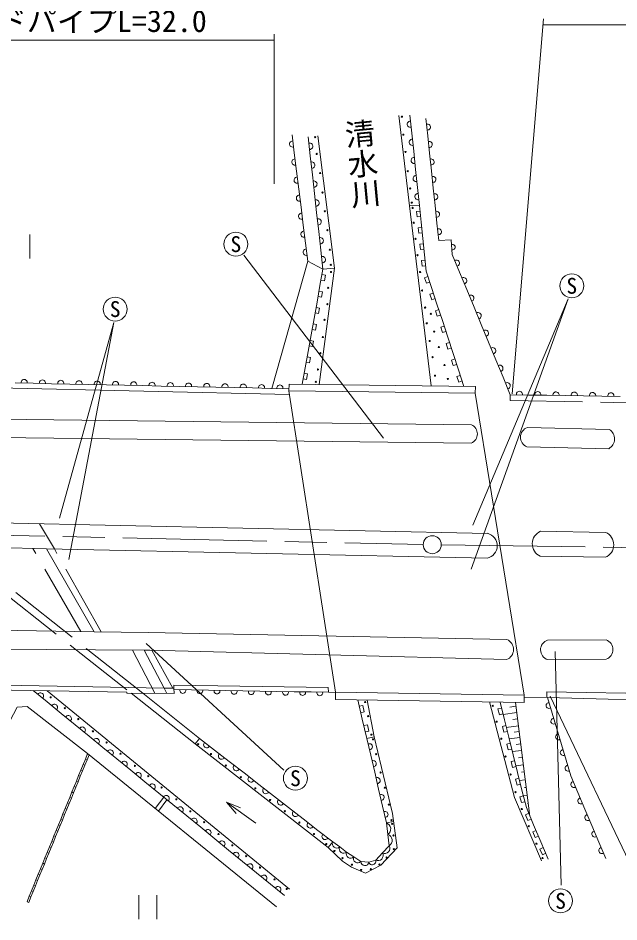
# Model space of a CAD drawing. Units: millimetres, scale not verified. Extents: x 40000 to 680000, y 20000 to 380000.
# Drawn here: x 339336 to 389366, y 265984 to 341294 of the extents above; entities that cross this region are included whole.
import ezdxf
from ezdxf.enums import TextEntityAlignment as Align

# ---------------------------------------------------------------- set-up
doc = ezdxf.new("R2010")
doc.units = ezdxf.units.MM
doc.header["$LTSCALE"] = 1000
doc.linetypes.add('CHAIN', pattern=[18.5, 12, -1.5, 3.5, -1.5])
doc.linetypes.add('DASHED', pattern=[7.5, 6, -1.5])
for name, color, linetype, lineweight in [('M-BGD', 7, 'Continuous', 13), ('M-BGD-EXST', 7, 'Continuous', 13), ('M-BMK', 2, 'CHAIN', 13), ('M-BMK-HTXT', 7, 'Continuous', 13), ('M-BMK-SRVR', 3, 'Continuous', 13), ('M-STR-HTXT', 7, 'Continuous', 13), ('M-STR-STR1', 1, 'Continuous', 13), ('M-STR-STRD', 7, 'Continuous', 13)]:
    doc.layers.add(name, color=color, linetype=linetype, lineweight=lineweight)
doc.styles.add('@ＭＳ ゴシック', font='')
doc.styles.add('ＭＳ ゴシック', font='')
doc.styles.get('@ＭＳ ゴシック').set_extended_font_data('@MS Gothic')
doc.styles.get('ＭＳ ゴシック').set_extended_font_data('MS Gothic')

msp = doc.modelspace()

# ---------------------------------------------------------------- linework, layer by layer
at = {"layer": 'M-BGD'}
for p, q in [((371962, 333209), (372122, 331701)), ((373452, 331484), (373299, 332938)), ((362145, 331558), (362333, 330054)), ((363663, 329822), (363487, 331396)), ((365670, 320468), (364295, 331485)), ((372122, 331701), (372281, 330193)), ((373605, 330030), (373452, 331484)), ((362333, 330054), (362521, 328551)), ((372281, 330193), (372440, 328684)), ((373758, 328576), (373605, 330030)), ((363840, 328247), (363663, 329822)), ((362521, 328551), (362710, 327047)), ((372440, 328684), (372599, 327176)), ((373911, 327122), (373758, 328576)), ((364016, 326673), (363840, 328247)), ((362710, 327047), (362898, 325544)), ((372599, 327176), (372759, 325668)), ((374065, 325668), (373911, 327122)), ((364193, 325098), (364016, 326673)), ((362898, 325544), (363086, 324040)), ((372759, 325668), (372899, 324303)), ((374218, 324214), (374065, 325668)), ((364370, 323524), (364193, 325098)), ((363086, 324040), (363274, 322537)), ((372899, 324303), (373039, 322938)), ((374371, 322760), (374218, 324214)), ((364546, 321949), (364370, 323524)), ((363274, 322537), (363462, 321033)), ((373039, 322938), (373179, 321573)), ((374371, 322760), (375396, 322815)), ((375490, 321585), (375396, 322815)), ((364723, 320375), (364546, 321949)), ((376095, 320126), (375490, 321585)), ((360472, 310439), (363462, 321033)), ((364723, 320375), (363462, 321033)), ((373179, 321573), (373319, 320208)), ((364399, 310765), (365670, 320468)), ((364475, 319005), (364723, 320375)), ((364723, 320375), (365670, 320468)), ((373319, 320208), (373767, 318837)), ((376699, 318667), (376095, 320126)), ((364227, 317634), (364475, 319005)), ((373767, 318837), (374216, 317465)), ((377303, 317208), (376699, 318667)), ((363979, 316264), (364227, 317634)), ((374216, 317465), (374665, 316093)), ((377907, 315749), (377303, 317208)), ((363731, 314894), (363979, 316264)), ((374665, 316093), (375113, 314721)), ((378511, 314290), (377907, 315749)), ((363483, 313524), (363731, 314894)), ((375113, 314721), (375562, 313349)), ((379115, 312831), (378511, 314290)), ((363235, 312154), (363483, 313524)), ((375562, 313349), (376011, 311977)), ((379719, 311371), (379115, 312831)), ((362987, 310783), (363235, 312154)), ((376011, 311977), (376459, 310605)), ((380323, 309912), (379719, 311371)), ((361935, 309939), (323749, 310782)), ((340605, 310863), (339084, 310895)), ((342125, 310830), (340605, 310863)), ((343645, 310798), (342125, 310830)), ((345166, 310765), (343645, 310798)), ((346686, 310733), (345166, 310765)), ((348206, 310701), (346686, 310733)), ((349727, 310668), (348206, 310701)), ((351247, 310636), (349727, 310668)), ((352767, 310603), (351247, 310636)), ((354288, 310571), (352767, 310603)), ((355808, 310539), (354288, 310571)), ((357328, 310506), (355808, 310539)), ((358849, 310474), (357328, 310506)), ((360369, 310441), (358849, 310474)), ((361889, 310409), (360369, 310441)), ((361895, 310798), (361887, 310248)), ((377413, 310593), (361895, 310798)), ((377406, 310043), (377413, 310593)), ((380323, 309912), (380323, 309428)), ((381846, 309887), (380323, 309912)), ((383368, 309862), (381846, 309887)), ((384890, 309837), (383368, 309862)), ((386413, 309812), (384890, 309837)), ((387935, 309787), (386413, 309812)), ((389458, 309762), (387935, 309787)), ((377085, 307416), (335458, 307906)), ((388557, 307021), (381749, 307179)), ((335439, 306366), (377067, 305877)), ((381712, 305569), (388520, 305411)), ((342355, 297069), (341128, 299166)), ((388302, 289488), (383432, 289459)), ((383442, 287839), (388312, 287868)), ((352316, 285453), (352321, 285027)), ((341753, 284310), (340591, 285260)), ((361945, 268721), (341754, 285241)), ((353765, 285316), (352318, 285342)), ((353765, 285316), (355191, 285291)), ((355191, 285291), (356616, 285266)), ((356616, 285266), (358042, 285242)), ((358042, 285242), (359467, 285217)), ((359467, 285217), (360893, 285192)), ((360893, 285192), (362318, 285167)), ((362318, 285167), (363744, 285142)), ((363744, 285142), (365170, 285117)), ((365762, 285120), (365753, 284510)), ((381481, 284263), (381490, 284873)), ((383407, 284687), (381488, 284700)), ((383374, 285155), (383367, 284687)), ((383407, 284687), (383800, 283379)), ((342916, 283361), (341753, 284310)), ((365753, 284510), (381481, 284263)), ((368000, 282881), (367621, 284481)), ((368400, 284469), (368991, 281418)), ((379831, 282830), (379465, 284295)), ((380272, 283885), (380785, 283951)), ((380743, 284275), (381960, 274801)), ((344079, 282412), (342916, 283361)), ((379720, 283274), (380853, 283420)), ((383800, 283379), (384194, 282071)), ((368378, 281280), (368000, 282881)), ((380197, 281366), (379831, 282830)), ((380521, 282854), (380919, 282905)), ((345241, 281463), (344079, 282412)), ((379990, 282192), (380994, 282321)), ((380646, 281801), (381054, 281853)), ((384194, 282071), (384588, 280763)), ((346404, 280514), (345241, 281463)), ((354453, 281264), (355685, 280308)), ((368703, 279870), (368378, 281280)), ((380563, 279902), (380197, 281366)), ((380226, 281248), (381117, 281363)), ((347567, 279564), (346404, 280514)), ((355685, 280308), (356917, 279352)), ((380494, 280176), (381257, 280274)), ((380816, 280769), (381187, 280817)), ((384588, 280763), (384981, 279455)), ((344753, 279096), (344940, 279554)), ((344892, 279040), (345079, 279497)), ((344940, 279554), (345127, 280011)), ((345079, 279497), (344940, 279554)), ((345079, 279497), (345249, 279912)), ((348729, 278615), (347567, 279564)), ((369028, 278459), (368703, 279870)), ((380929, 278438), (380563, 279902)), ((381008, 279648), (381332, 279689)), ((384981, 279455), (385375, 278147)), ((344566, 278639), (344753, 279096)), ((344705, 278582), (344892, 279040)), ((344892, 279040), (344753, 279096)), ((356917, 279352), (358148, 278396)), ((380788, 279003), (381410, 279083)), ((344192, 277725), (344379, 278182)), ((344331, 277668), (344518, 278125)), ((344379, 278182), (344566, 278639)), ((344518, 278125), (344379, 278182)), ((344518, 278125), (344705, 278582)), ((344705, 278582), (344566, 278639)), ((349892, 277666), (348729, 278615)), ((358148, 278396), (359380, 277440)), ((369353, 277049), (369028, 278459)), ((381295, 276974), (380929, 278438)), ((381258, 278458), (381487, 278488)), ((385375, 278147), (385955, 276769)), ((343818, 276810), (344005, 277267)), ((343957, 276753), (344144, 277211)), ((344005, 277267), (344192, 277725)), ((344144, 277211), (344005, 277267)), ((344144, 277211), (344331, 277668)), ((344331, 277668), (344192, 277725)), ((351055, 276717), (349892, 277666)), ((359380, 277440), (360612, 276484)), ((381096, 277772), (381571, 277833)), ((381513, 277172), (381653, 277190)), ((343631, 276353), (343818, 276810)), ((343770, 276296), (343957, 276753)), ((343957, 276753), (343818, 276810)), ((352217, 275767), (351055, 276717)), ((360612, 276484), (361843, 275528)), ((369678, 275638), (369353, 277049)), ((381661, 275509), (381295, 276974)), ((381417, 276487), (381738, 276528)), ((385955, 276769), (386536, 275392)), ((343257, 275438), (343444, 275896)), ((343396, 275382), (343583, 275839)), ((343444, 275896), (343631, 276353)), ((343583, 275839), (343444, 275896)), ((343583, 275839), (343770, 276296)), ((343770, 276296), (343631, 276353)), ((353380, 274818), (352217, 275767)), ((356699, 275958), (357849, 275503)), ((356699, 275958), (357500, 275015)), ((356699, 275958), (359139, 274212)), ((370003, 274227), (369678, 275638)), ((381745, 275847), (381825, 275857)), ((342883, 274524), (343070, 274981)), ((343022, 274467), (343209, 274924)), ((343070, 274981), (343257, 275438)), ((343209, 274924), (343070, 274981)), ((343209, 274924), (343396, 275382)), ((343396, 275382), (343257, 275438)), ((361843, 275528), (363075, 274572)), ((382264, 274081), (381661, 275509)), ((386536, 275392), (387116, 274015)), ((342696, 274067), (342883, 274524)), ((342835, 274010), (343022, 274467)), ((343022, 274467), (342883, 274524)), ((354543, 273869), (353380, 274818)), ((363075, 274572), (364307, 273615)), ((370003, 274227), (370604, 274351)), ((370003, 274227), (370123, 273277)), ((342323, 273152), (342509, 273609)), ((342461, 273095), (342648, 273553)), ((342509, 273609), (342696, 274067)), ((342648, 273553), (342509, 273609)), ((342648, 273553), (342835, 274010)), ((342835, 274010), (342696, 274067)), ((355705, 272920), (354543, 273869)), ((364307, 273615), (365538, 272659)), ((382866, 272653), (382264, 274081)), ((387116, 274015), (387697, 272637)), ((341949, 272238), (342136, 272695)), ((342087, 272181), (342274, 272638)), ((342136, 272695), (342323, 273152)), ((342274, 272638), (342136, 272695)), ((342274, 272638), (342461, 273095)), ((342461, 273095), (342323, 273152)), ((356868, 271970), (355705, 272920)), ((366115, 272229), (365538, 272659)), ((370123, 273277), (370244, 272326)), ((383468, 271224), (382866, 272653)), ((387697, 272637), (388277, 271260)), ((341762, 271780), (341949, 272238)), ((341900, 271724), (342087, 272181)), ((342087, 272181), (341949, 272238)), ((358031, 271021), (356868, 271970)), ((366693, 271798), (366115, 272229)), ((370244, 272326), (369679, 271730)), ((341388, 270866), (341575, 271323)), ((341527, 270809), (341714, 271266)), ((341575, 271323), (341762, 271780)), ((341714, 271266), (341575, 271323)), ((341714, 271266), (341900, 271724)), ((341900, 271724), (341762, 271780)), ((367287, 271402), (366693, 271798)), ((367881, 271006), (367287, 271402)), ((369113, 271134), (368545, 270952)), ((369679, 271730), (369113, 271134)), ((341014, 269951), (341201, 270409)), ((341201, 270409), (341388, 270866)), ((341340, 270352), (341201, 270409)), ((341340, 270352), (341527, 270809)), ((341527, 270809), (341388, 270866)), ((359194, 270072), (358031, 271021)), ((368545, 270952), (367881, 271006)), ((340827, 269494), (341014, 269951)), ((340966, 269437), (341153, 269895)), ((341153, 269895), (341014, 269951)), ((341153, 269895), (341340, 270352)), ((360356, 269123), (359194, 270072)), ((340453, 268580), (340640, 269037)), ((340592, 268523), (340779, 268980)), ((340640, 269037), (340827, 269494)), ((340779, 268980), (340640, 269037)), ((340779, 268980), (340966, 269437)), ((340966, 269437), (340827, 269494)), ((361519, 268174), (360356, 269123)), ((340079, 267665), (340266, 268122)), ((340266, 268122), (340453, 268580)), ((340405, 268066), (340266, 268122)), ((340405, 268066), (340592, 268523)), ((340592, 268523), (340453, 268580)), ((340218, 267608), (340079, 267665)), ((340218, 267608), (340405, 268066))]:
    msp.add_line(p, q, dxfattribs=at)
at = {"layer": 'M-BGD', "linetype": 'DASHED'}
for p, q in [((344552, 290177), (340552, 297108)), ((346259, 290150), (342355, 297069)), ((350714, 285032), (348875, 288633)), ((352234, 285454), (350476, 288622)), ((351733, 285029), (351502, 285468)), ((351481, 276369), (350763, 275435)), ((351734, 276162), (351024, 275223))]:
    msp.add_line(p, q, dxfattribs=at)
at = {"layer": 'M-BGD'}
for points in [[(372759, 325668), (371942, 325637), (371048, 333171)], [(371942, 325637), (372960, 317115), (373728, 310641)], [(372852, 324758), (372554, 324728), (372507, 325182), (372805, 325213)], [(372992, 323393), (372694, 323363), (372647, 323818), (372945, 323848)], [(373132, 322028), (372834, 321998), (372787, 322453), (373085, 322483)], [(373272, 320663), (372973, 320633), (372927, 321088), (373225, 321118)], [(364640, 319918), (364935, 319865), (364853, 319408), (364557, 319461)], [(373618, 319294), (373333, 319201), (373183, 319658), (373468, 319751)], [(364392, 318548), (364687, 318494), (364605, 318038), (364310, 318091)], [(374066, 317922), (373781, 317829), (373632, 318286), (373917, 318379)], [(364144, 317178), (364439, 317124), (364357, 316668), (364062, 316721)], [(374515, 316550), (374230, 316457), (374080, 316914), (374366, 317007)], [(363896, 315807), (364192, 315754), (364109, 315297), (363814, 315351)], [(374964, 315178), (374679, 315085), (374529, 315542), (374814, 315635)], [(363648, 314437), (363944, 314384), (363861, 313927), (363566, 313981)], [(375413, 313806), (375127, 313713), (374978, 314170), (375263, 314264)], [(363401, 313067), (363696, 313014), (363613, 312557), (363318, 312610)], [(375861, 312434), (375576, 312341), (375426, 312798), (375712, 312892)], [(363153, 311697), (363448, 311644), (363365, 311187), (363070, 311240)], [(376310, 311062), (376025, 310969), (375875, 311427), (376160, 311520)], [(380038, 289509), (350167, 290090), (345672, 290159)], [(380008, 287839), (350309, 288623), (349839, 288627)], [(352321, 285027), (348398, 285039), (348398, 285134), (333965, 285367), (333660, 285873)], [(351502, 285468), (352316, 285453), (352316, 285716), (365161, 285528), (365170, 285117), (365762, 285110)], [(348763, 285038), (354092, 280825), (354453, 281264), (349711, 285035)], [(573519, 281159), (556819, 281934), (542325, 282556), (531011, 282964), (514640, 283133), (497063, 283430), (468171, 283877), (432636, 284319), (383374, 285155)], [(383407, 284687), (395536, 284344), (419590, 284042), (438046, 283791), (433929, 269809)], [(331254, 268624), (339254, 283867), (340080, 283929), (345127, 280011), (360842, 267251)], [(367747, 283948), (368039, 284017), (368165, 283483), (367874, 283414)], [(382924, 271085), (380677, 276346), (378580, 284309)], [(379587, 283807), (379296, 283734), (379418, 283246), (379709, 283318)], [(368126, 282347), (368418, 282416), (368544, 281883), (368252, 281814)], [(379953, 282342), (379662, 282270), (379784, 281782), (380075, 281854)], [(365156, 272172), (366351, 271047), (367096, 270557), (368264, 270035), (369543, 270702), (370888, 272148), (370517, 275025), (368991, 281418), (368378, 281280)], [(354092, 280825), (365156, 272172), (365538, 272659)], [(380319, 280878), (380028, 280805), (380150, 280317), (380441, 280390)], [(380685, 279414), (380394, 279341), (380516, 278853), (380807, 278926)], [(381051, 277950), (380760, 277877), (380882, 277389), (381173, 277462)], [(381417, 276486), (381126, 276413), (381248, 275925), (381539, 275998)], [(381862, 275033), (381586, 274917), (381787, 274441), (382063, 274557)], [(382464, 273605), (382188, 273488), (382389, 273012), (382665, 273129)], [(383067, 272176), (382790, 272060), (382991, 271584), (383268, 271700)]]:
    msp.add_lwpolyline(points, dxfattribs=at)
at = {"layer": 'M-BGD', "linetype": 'DASHED'}
for points in [[(315153, 312005), (319232, 308514), (337790, 293678), (348763, 285038)], [(349711, 285035), (329366, 301213), (316013, 312025)], [(380323, 309428), (403267, 308969), (427680, 308615), (454279, 308265), (482841, 307914), (507427, 307485), (555448, 306692), (573694, 306416)]]:
    msp.add_lwpolyline(points, dxfattribs=at)
at = {"layer": 'M-BGD'}
for centre in [(371297, 333075), (364079, 331374), (371411, 331575), (364203, 329976), (371600, 330139), (364486, 328383), (371776, 328539), (371978, 327102), (364681, 326754), (372116, 325918), (372192, 325477), (364876, 325197), (372280, 324242), (365088, 323621), (372432, 322906), (365300, 321993), (372595, 321532), (365371, 320736), (365389, 320134), (372810, 320134), (365159, 318824), (372973, 318596), (365088, 317462), (373225, 317172), (373704, 316656), (364858, 316152), (373364, 315862), (373981, 315169), (364716, 314718), (373603, 314388), (364504, 313373), (374372, 313883), (373855, 313039), (364309, 312010), (374838, 312384), (364132, 310983), (374057, 311502), (375116, 311225), (342045, 284701), (368237, 284303), (378858, 283985), (343224, 283800), (368492, 283136), (344350, 282886), (379181, 282669), (345568, 281866), (346708, 280938), (368757, 281587), (368894, 281202), (379570, 281246), (354332, 280800), (347860, 279998), (355405, 279978), (369158, 279957), (379919, 279769), (349066, 278991), (356638, 279014), (350179, 278130), (357879, 278050), (369523, 278436), (380349, 278265), (351291, 277189), (359086, 277120), (369875, 277166), (380752, 276801), (352510, 276196), (360318, 276147), (370214, 275757), (353676, 275202), (361550, 275217), (381275, 275391), (354828, 274301), (362758, 274261), (370428, 274462), (370491, 274160), (381853, 273968), (356021, 273308), (363977, 273305), (370592, 273192), (357173, 272367), (364996, 272475), (365675, 271897), (370629, 272048), (382497, 272504), (358326, 271466), (366354, 271293), (370026, 271356), (383008, 271309), (359478, 270512), (367134, 270753), (368705, 270388), (369422, 270765), (367901, 270312), (360684, 269532), (361704, 268724)]:
    msp.add_circle(centre, 50, dxfattribs=at)
for centre, radius, start, end in [((371999, 332450), 256, 86.25729, 285.79454), ((373426, 332216), 249, 264.18862, 107.84108), ((362196, 330801), 256, 87.31834, 286.9528), ((363609, 330613), 266, 269.10771, 103.69033), ((372158, 330942), 256, 86.25639, 285.79567), ((373579, 330762), 249, 264.18862, 107.84108), ((362384, 329297), 256, 87.31647, 286.95466), ((363785, 329038), 266, 269.10771, 103.69033), ((372317, 329434), 256, 86.25729, 285.79454), ((373732, 329308), 249, 264.18677, 107.84294), ((362572, 327794), 256, 87.31647, 286.95466), ((363962, 327464), 266, 269.10771, 103.69033), ((372477, 327926), 256, 86.25857, 285.79575), ((373886, 327854), 249, 264.18862, 107.84108), ((362760, 326290), 256, 87.31647, 286.95466), ((364138, 325889), 266, 269.10582, 103.69221), ((372636, 326418), 256, 86.25947, 285.79461), ((374039, 326400), 249, 264.18862, 107.84108), ((362949, 324787), 256, 87.31647, 286.95466), ((374192, 324946), 249, 264.18677, 107.84294), ((364315, 324315), 266, 269.10876, 103.68903), ((363137, 323283), 256, 87.31647, 286.95466), ((374345, 323492), 249, 264.18641, 107.84096), ((364491, 322740), 266, 269.10771, 103.69033), ((375522, 322206), 220, 253.23902, 115.55754), ((363325, 321780), 256, 87.31647, 286.95466), ((364668, 321166), 266, 269.10641, 103.68923), ((375824, 320869), 266, 285.01383, 119.96869), ((376428, 319410), 266, 285.01311, 119.96942), ((377033, 317951), 266, 285.01405, 119.96764), ((377637, 316491), 266, 285.01612, 119.96841), ((378241, 315032), 266, 285.0154, 119.96913), ((378845, 313573), 266, 285.01612, 119.96841), ((379449, 312114), 266, 285.01612, 119.96841), ((339845, 310922), 257, 349.16361, 188.39696), ((341366, 310889), 257, 349.16344, 188.39486), ((342886, 310857), 257, 349.16344, 188.39486), ((344406, 310824), 257, 349.16361, 188.39696), ((345927, 310792), 257, 349.16344, 188.39486), ((347447, 310760), 257, 349.16344, 188.39486), ((348967, 310727), 257, 349.16156, 188.39674), ((350488, 310695), 257, 349.16344, 188.39486), ((352008, 310662), 257, 349.16344, 188.39486), ((353528, 310630), 257, 349.16156, 188.39674), ((355049, 310598), 257, 349.16344, 188.39486), ((356569, 310565), 257, 349.16344, 188.39486), ((358089, 310533), 257, 349.16344, 188.39486), ((359610, 310500), 257, 349.16344, 188.39486), ((361130, 310468), 257, 349.16344, 188.39486), ((380053, 310655), 266, 285.01634, 119.96736), ((381085, 309942), 257, 349.50923, 188.60084), ((382608, 309917), 257, 349.50833, 188.59952), ((384130, 309892), 257, 349.50833, 188.59952), ((385652, 309867), 257, 349.50718, 188.60063), ((387175, 309842), 257, 349.50718, 188.60063), ((388697, 309817), 257, 349.5085, 188.60161), ((376744, 306650), 838, 292.61013, 66.04302), ((382027, 306367), 858, 108.88403, 248.46376), ((388076, 306227), 928, 298.55377, 58.7933), ((379693, 288680), 898, 290.52587, 67.44843), ((383686, 288650), 847, 107.42971, 253.2628), ((388000, 288677), 866, 291.11631, 69.57549), ((341201, 284821), 254, 310.42034, 151.12364), ((353052, 285273), 244, 165.76288, 12.23574), ((354477, 285248), 244, 165.76471, 12.23392), ((355903, 285223), 244, 165.76496, 12.23607), ((357328, 285198), 244, 165.76474, 12.23389), ((358754, 285173), 244, 165.76499, 12.23604), ((360179, 285148), 244, 165.76471, 12.23392), ((361605, 285123), 244, 165.76496, 12.23607), ((363030, 285099), 244, 165.76474, 12.23389), ((364456, 285074), 244, 165.76496, 12.23607), ((342363, 283871), 254, 310.41815, 151.12438), ((383543, 284014), 236, 91.13714, 302.36259), ((343526, 282922), 254, 310.41815, 151.12438), ((383936, 282706), 236, 91.13821, 302.3608), ((344689, 281973), 254, 310.41934, 151.12319), ((345852, 281024), 254, 310.41889, 151.12509), ((355046, 280757), 263, 133.9785, 330.37886), ((384330, 281398), 236, 91.13714, 302.36259), ((347014, 280074), 254, 310.4167, 151.12583), ((368592, 280587), 247, 270.5876, 115.36052), ((384724, 280090), 236, 91.13644, 302.36256), ((356278, 279800), 263, 133.97946, 330.37925), ((368917, 279176), 247, 270.5876, 115.36052), ((348177, 279125), 254, 310.4167, 151.12583), ((357509, 278844), 263, 133.97891, 330.38154), ((385117, 278782), 236, 91.13714, 302.36259), ((349340, 278176), 254, 310.41789, 151.12465), ((358741, 277888), 262, 133.97945, 330.37965), ((369242, 277766), 247, 270.5876, 115.36052), ((350502, 277227), 254, 310.41889, 151.12509), ((385622, 277440), 253, 102.266, 303.43991), ((351665, 276277), 254, 310.4167, 151.12583), ((359973, 276932), 263, 133.9785, 330.37886), ((369567, 276355), 247, 270.58825, 115.35933), ((361204, 275976), 263, 133.97946, 330.37925), ((386203, 276063), 253, 102.26364, 303.44015), ((352828, 275328), 254, 310.4167, 151.12583), ((362436, 275020), 263, 133.97946, 330.37925), ((369892, 274945), 247, 270.58536, 115.36275), ((386783, 274685), 253, 102.26364, 303.44015), ((353990, 274379), 254, 310.41789, 151.12465), ((363668, 274064), 263, 133.97891, 330.38154), ((369832, 273723), 533, 303.13302, 71.34039), ((355153, 273430), 254, 310.41889, 151.12509), ((387364, 273308), 253, 102.26537, 303.43842), ((356316, 272481), 254, 310.4167, 151.12583), ((364899, 273108), 262, 133.97945, 330.37965), ((365866, 272497), 366, 153.67673, 312.86765), ((369953, 272772), 533, 303.13302, 71.34039), ((366444, 272066), 366, 153.67731, 312.86579), ((369866, 272118), 431, 244.20957, 28.79651), ((387944, 271930), 253, 102.26364, 303.44015), ((357478, 271531), 254, 310.4167, 151.12583), ((367024, 271652), 362, 156.23345, 316.3873), ((367619, 271256), 362, 156.23401, 316.38541), ((368829, 271042), 299, 197.57264, 18.06533), ((369301, 271523), 431, 244.20862, 28.79751), ((358641, 270582), 254, 310.41789, 151.12465), ((368216, 271013), 335, 181.2817, 349.38427), ((359804, 269633), 254, 310.41889, 151.12509), ((360966, 268684), 254, 310.4167, 151.12583)]:
    msp.add_arc(centre, radius, start, end, dxfattribs=at)
at = {"layer": 'M-BGD-EXST'}
for p, q in [((340310, 323267), (340310, 321267)), ((358131, 321536), (369754, 306300)), ((350005, 289180), (361476, 278627)), ((384071, 288511), (384564, 269040)), ((349386, 268214), (349386, 266214)), ((350886, 268214), (350886, 266214))]:
    msp.add_line(p, q, dxfattribs=at)
for points in [[(377076, 295386), (385149, 317899), (377193, 299053)], [(343573, 296188), (347295, 315927), (342771, 299631)]]:
    msp.add_lwpolyline(points, dxfattribs=at)
for centre in [(357469, 322459), (385442, 318985), (347419, 317045), (362429, 277956), (384507, 267736)]:
    msp.add_circle(centre, 1000, dxfattribs=at)
at = {"layer": 'M-BMK'}
for p, q in [((274066, 299640), (373071, 297432)), ((374570, 297405), (472791, 295961))]:
    msp.add_line(p, q, dxfattribs=at)
at = {"layer": 'M-BMK-SRVR'}
msp.add_circle((373821, 297416), 750, dxfattribs=at)
at = {"layer": 'M-STR-HTXT'}
for p, q in [((380475, 309993), (383088, 341235)), ((570433, 340744), (383046, 340736)), ((360666, 327492), (360666, 339948)), ((360666, 339448), (326569, 339448)), ((383644, 284807), (404998, 239856))]:
    msp.add_line(p, q, dxfattribs=at)
at = {"layer": 'M-STR-STR1'}
for p, q in [((365762, 285120), (361887, 310248)), ((361887, 310248), (377406, 310043)), ((377406, 310043), (381490, 284873)), ((341701, 297083), (322162, 297504)), ((341701, 297083), (345672, 290159)), ((345672, 290159), (326044, 290465)), ((349839, 288627), (332666, 288745)), ((351502, 285468), (349839, 288627)), ((381490, 284873), (365762, 285120))]:
    msp.add_line(p, q, dxfattribs=at)
msp.add_lwpolyline([(334250, 285834), (335135, 285776), (351502, 285468)], dxfattribs=at)
at = {"layer": 'M-STR-STRD'}
for p, q in [((378428, 298362), (334945, 299299)), ((388261, 298443), (382842, 298531)), ((378384, 296293), (341701, 297083)), ((382808, 296451), (388228, 296363))]:
    msp.add_line(p, q, dxfattribs=at)
for centre, radius, start, end in [((378178, 297333), 1060, 281.17864, 76.3533), ((383290, 297484), 1139, 113.14998, 244.99443), ((387810, 297410), 1127, 291.74041, 66.40401)]:
    msp.add_arc(centre, radius, start, end, dxfattribs=at)

# ---------------------------------------------------------------- texts
at = {"layer": 'M-BGD-EXST', "style": 'ＭＳ ゴシック'}
for p in [(357469, 322459), (385442, 318985), (347419, 317045), (362429, 277956), (384507, 267736)]:
    msp.add_text('S', height=1320, dxfattribs=at).set_placement(p, align=Align.MIDDLE_CENTER)
at = {"layer": 'M-BMK-HTXT', "style": '@ＭＳ ゴシック'}
msp.add_text('清水川', height=1833, rotation=275.397, dxfattribs=at).set_placement((366196, 332769), align=Align.BOTTOM_LEFT)
at = {"layer": 'M-STR-HTXT', "style": 'ＭＳ ゴシック'}
msp.add_text('ガードパイプL=32.0', height=1833, dxfattribs=at).set_placement((343808, 341050), align=Align.MIDDLE_CENTER)

doc.saveas('drawing.dxf')
